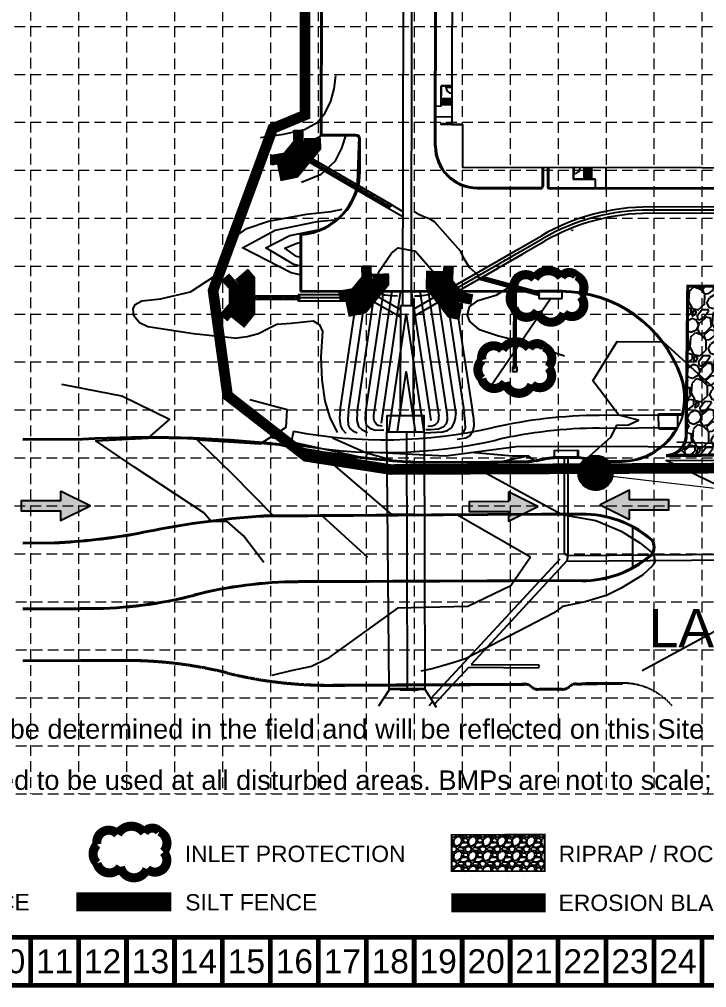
# Model space of a CAD drawing. Header units: inches. Extents: x 6134 to 7576, y 4806 to 5708.
# Drawn here: x 6377.2 to 6699.7, y 4806.2 to 5260.7 of the extents above; entities that cross this region are included whole.
import ezdxf
from ezdxf.enums import TextEntityAlignment as Align

# ---------------------------------------------------------------- set-up
doc = ezdxf.new("R2010")
doc.units = ezdxf.units.IN
doc.header["$MEASUREMENT"] = 0
for name, pattern in [('ACAD_ISO02W100', [15, 12, -3]), ('BASE$0$L2', [0.24, 0.16, -0.08]), ('CENTER2', [1.125, 0.75, -0.125, 0.125, -0.125]), ('HIDDEN', [0.375, 0.25, -0.125])]:
    doc.linetypes.add(name, pattern=pattern)
doc.layers.get('Defpoints').update_dxf_attribs({"color": 200})
for name, color, linetype in [('2283-07-185-STORM$0$PK-STORM-PLAN-PIPE', 3, 'Continuous'), ('ARROWS', 252, 'Continuous'), ('BASE', 7, 'Continuous'), ('BASE$0$E-PVMT', 2, 'Continuous'), ('BASE$0$E-ROW', 4, 'Continuous'), ('BASE$0$E-STORM', 2, 'Continuous'), ('BASE$0$P-BLDG', 7, 'Continuous'), ('BASE$0$P-CNTR-1-MASS', 5, 'Continuous'), ('BASE$0$P-CNTR-5-MASS', 7, 'Continuous'), ('BASE$0$P-CNTR-5-TEMP', 7, 'Continuous'), ('BASE$0$P-PVMT', 3, 'Continuous'), ('BASE$0$P-SITE-T', 3, 'Continuous'), ('E-BREAKLINE', 5, 'Continuous'), ('GRID', 254, 'HIDDEN'), ('LEGEND', 7, 'Continuous'), ('LIMITS OF DISTURBANCE', 1, 'HIDDEN'), ('PK-STORM-PLAN-ALIGN', 1, 'CENTER2'), ('PK-STORM-PLAN-PIPE', 3, 'Continuous'), ('PK-STORM-PLAN-STRUCTURE', 4, 'Continuous'), ('SILT FENCE', 200, 'Continuous'), ('STORM', 5, 'Continuous')]:
    doc.layers.add(name, color=color, linetype=linetype)
doc.styles.add("L200'", font='ARIAL.TTF', dxfattribs={"height": 0.001969})
doc.styles.get("Standard").update_dxf_attribs({"font": 'ARIAL.TTF'})

# ---------------------------------------------------------------- blocks, each defined once
blk = doc.blocks.new('*U5')
blk.add_line((2.67, -2.04), (2.67, 2.04))
blk.add_lwpolyline([(0, -1.46), (0, 1.46), (0.67, 1.46), (0.67, -1.46)], close=True)
for points in [[(0.67, 0.88), (2.67, 2.04), (2.42, 2.47), (0.67, 1.46)], [(0.67, -0.88), (2.67, -2.04), (2.42, -2.47), (0.67, -1.46)]]:
    blk.add_lwpolyline(points)
blk = doc.blocks.new('arrow')
blk.add_lwpolyline([(-67.01, -25.36), (-59.33, -25.42), (-59.57, -56.14), (-51.89, -56.2), (-51.65, -25.48), (-43.97, -25.54), (-55.3, -2.41), (-67.01, -25.36)], close=True)
at = {"color": 254}
for points in [[(-43.97, -25.54), (-67.01, -25.36), (-55.3, -2.41), (-67.01, -25.36)], [(-59.57, -56.14), (-51.89, -56.2), (-59.33, -25.42), (-51.65, -25.48)]]:
    blk.add_solid(points, dxfattribs=at)
blk = doc.blocks.new('A$C11973AEE')
at = {"layer": 'BASE$0$P-SITE-T'}
h = blk.add_hatch(dxfattribs=at)
h.set_pattern_fill('ANSI31', color=256, style=0)
h.set_pattern_definition([(45, (-6830.91117, -4837.33985), (-0.0883883476, 0.0883883476), [])])
edge = h.paths.add_edge_path()
edge.add_arc((8.15, 8.15), 8.15, 0, 360)
blk.add_circle((8.15, 8.15), 8.15, dxfattribs=at)
blk = doc.blocks.new('A$C77DC5E3B')
at = {"layer": 'SILT FENCE', "color": 84, "const_width": 8}
blk.add_lwpolyline([(8.57, 2.51), (12.95, 7.94), (12.95, 22.26), (10.36, 25.24)], dxfattribs=at)
at = {"layer": 'SILT FENCE', "const_width": 5}
blk.add_lwpolyline([(1.9, 4.67), (6.78, 10.37), (6.78, 19.32), (2.71, 23.94)], dxfattribs=at)

msp = doc.modelspace()

# ---------------------------------------------------------------- hatches: boundary and pattern name
at = {"layer": 'LEGEND'}
h = msp.add_hatch(dxfattribs=at)
h.set_pattern_fill('GRAVEL', color=4, scale=15.248866, angle=-133.318, style=0)
h.set_pattern_definition([(94.6948245, (-2763.0606, 26362.5799), (-16.158416296, 182.908319355), [2.051521, -203.100991]), (51.6517245, (-2763.2285, 26364.6246), (-114.442881836, -143.594489068), [3.520475, -348.526943]), (359.1924245, (-2761.04425, 26367.3855), (-226.653041294, 4.13168347), [2.482332, -245.751216]), (133.9557245, (-2759.7379, 26374.3277), (211.42716944, -220.323057296), [3.205891, -317.383162]), (159.5157245, (-2761.9631, 26376.63555), (185.440366257, -70.064915353), [3.14363, -311.219799]), (223.9557245, (-2764.908, 26377.7357), (220.323057296, 211.42716944), [3.205891, -317.383162]), (264.3762245, (-2767.2158, 26375.51045), (25.054540098, 248.841879084), [4.239627, -419.722741]), (298.9373245, (-2767.6313, 26371.29124), (170.847224757, -307.812612829), [4.002644, -396.261933]), (348.1116245, (-2765.6946, 26367.7883), (227.91906199, -47.243069327), [3.216748, -318.458436]), (41.9184245, (-2762.5468, 26367.1257), (-126.17011263, -111.57737247), [3.672415, -179.948257]), (89.0794245, (-2759.8142, 26369.5791), (3.498660125, 248.20890231), [4.749229, -470.174011]), (5.4961245, (-2770.2057, 26363.4488), (139.7966031, 14.89245496), [1.62097, -160.47669]), (38.1512245, (-2768.5921, 26363.6041), (-158.187561435, -123.304593892), [3.083885, -305.305343]), (91.682024, (-2766.167, 26365.509), (-11.0944313, 10.461437), [2.15651, -19.408635]), (69.880624, (-2764.1034, 26365.0304), (-30.1182943, -76.39501743), [1.161323, -114.970581]), (158.483424, (-2763.704, 26366.1208), (43.74471932, -20.28987652), [1.642349, -80.475312]), (257.645824, (-2765.2318, 26366.7232), (-9.19539653, -54.2061548), [2.667469, -86.247938]), (28.247124, (-2765.8025, 26364.1175), (-32.0172818, -11.7274438), [1.928844, -46.29231]), (243.0715245, (-2757.6363, 26372.5556), (-71.33115542, -142.328527713), [2.702099, -267.508497]), (297.0282245, (-2758.86, 26370.1465), (-80.19304623, 159.45344999), [2.266912, -224.423786]), (159.880624, (-2763.5836, 26362.0252), (76.39501743, -30.1182943), [2.322631, -113.809273]), (210.2925245, (-2765.76455, 26362.82415), (137.897561068, 79.560079098), [2.702099, -267.508497]), (206.1260245, (-2764.5148, 26379.0417), (74.4959983, 34.5493348), [2.605726, -127.680648]), (161.4571245, (-2766.8543, 26377.8943), (174.34583079, -59.603751715), [2.183302, -216.147235]), (293.483424, (-2774.7827, 26372.3757), (34.5492556, -74.49603531), [2.322631, -113.809273]), (244.0360245, (-2773.8572, 26370.2454), (91.62100633, 186.073261704), [2.556183, -253.061401]), (296.1260245, (-2769.6566, 26377.812), (-34.5493348, 74.4959983), [1.302863, -128.983511]), (327.991924, (-2774.155, 26373.0414), (54.8391287, -30.75134034), [0.77754, -76.976719]), (32.645824, (-2773.4957, 26372.6292), (-42.47871263, -22.82187656), [3.14363, -59.729047]), (52.6910245, (-2770.84866, 26374.32505), (-93.51991231, -121.405702636), [2.913296, -288.415882]), (170.372124, (-2766.2303, 26367.6647), (32.6502984, -9.8284197), [2.199222, -52.781343]), (219.8392245, (-2768.39856, 26368.03254), (-200.033307814, -167.682316568), [3.839573, -380.117074]), (287.6274245, (-2771.3468, 26365.5728), (-35.815265195, 117.6077506), [1.569962, -155.426723]), (316.682024, (-2770.871, 26364.077), (21.555861, 0.632994), [0.914932, -14.333934]), (346.9384245, (-2770.3066, 26374.2331), (-119.506703164, 28.852405485), [2.1184335, -209.725587]), (274.6948245, (-2768.243, 26373.7543), (16.158416296, -182.908319355), [4.103043, -201.04947]), (226.682024, (-2767.907, 26369.665), (0.632994, -21.555861), [3.964705, -11.284161]), (191.9868245, (-2770.6271, 26366.7805), (182.275366015, 37.71409058), [2.411059, -238.694682]), (120.736624, (-2772.9856, 26366.2798), (-33.91628064, 52.9401621), [2.220265, -108.793158]), (74.3280245, (-2774.12036, 26368.1881), (87.822828514, 315.408499548), [3.614972, -357.88287]), (42.1081245, (-2773.14385, 26371.6687), (147.093011882, 133.766189777), [3.8244, -378.615228])])
edge = h.paths.add_edge_path()
edge.add_line((6680.69, 5055.94), (6737.87, 5056.56))
edge.add_arc((6737.77, 5066.09), 9.53, 180.6553, 270.6163, ccw=False)
edge.add_line((6728.24, 5065.98), (6727.79, 5135.44))
edge.add_line((6727.79, 5135.44), (6690.89, 5135.44))
edge.add_line((6690.89, 5135.44), (6690.12, 5065.58))
edge.add_arc((6680.59, 5065.47), 9.53, -89.3837, 0.6553, ccw=False)
at = {"layer": 'LEGEND', "linetype": 'ACAD_ISO02W100'}
h = msp.add_hatch(dxfattribs=at)
h.set_pattern_fill('GRAVEL', color=240, scale=6.856245, style=0)
h.set_pattern_definition([(228.0128, (6092.2244, 4514.7083), (-54.84994788, -61.7062142), [0.92241, -91.31893]), (184.9697, (6091.60734, 4514.02268), (82.27494721, 6.8561854), [1.58289, -156.70582]), (132.5104, (6090.0304, 4513.88556), (68.56238636, -75.41875447), [1.116114, -110.495464]), (267.2737, (6087.35646, 4512.1715), (6.8562177, 137.12490202), [1.441443, -142.702853]), (292.8337, (6087.2879, 4510.73168), (-34.28129291, 82.2749154), [1.41345, -139.93166]), (357.2737, (6087.8364, 4509.429), (-137.12490202, 6.8562177), [1.441443, -142.702853]), (37.6942, (6089.27621, 4509.36043), (-89.13123536, -68.56238422), [1.906235, -188.71711]), (72.2553, (6090.78459, 4510.526), (47.99378879, 150.83736416), [1.79968, -178.168583]), (121.4296, (6091.3331, 4512.24006), (-54.85001646, 89.13115097), [1.446325, -143.18632]), (175.2364, (6090.5789, 4513.4742), (75.4187015, -6.85618695), [1.6512, -80.90892]), (222.3974, (6088.9334, 4513.6113), (-82.2749904, -75.41864071), [2.135364, -211.401173]), (138.8141, (6094.14415, 4512.1029), (-47.9937352, 41.1374516), [0.728826, -72.15405]), (171.4692, (6093.59565, 4512.58287), (89.13117324, -13.71254423), [1.386586, -137.272385]), (225, (6092.2244, 4512.7886), (-8e-16, -6.856247), [0.96962, -8.726574]), (203.1986, (6091.7445, 4513.6113), (34.2812232, 13.7124991), [0.52216, -51.69345]), (291.8014, (6091.2645, 4513.4056), (-6.8562444, 20.5687369), [0.73844, -36.18357]), (30.9638, (6091.5388, 4512.72), (20.5687214, 13.712507), [1.199356, -38.77908]), (161.5651, (6092.5672, 4513.337), (13.712493, -6.856234), [0.86725, -20.8141]), (16.3895, (6087.2879, 4513.4056), (68.56246507, 20.56868502), [1.214927, -120.278043]), (70.3462, (6088.45346, 4513.74843), (-27.4249474, -75.41870964), [1.019256, -100.906155]), (293.1986, (6092.5672, 4514.7083), (-13.7124991, 34.2812232), [1.04431, -51.171297]), (343.6105, (6092.9786, 4513.74843), (-68.56246507, 20.56868502), [1.214927, -120.278043]), (339.444, (6087.2879, 4509.15475), (-34.2812376, 13.71246255), [1.171595, -57.40819]), (294.7751, (6088.3849, 4508.74337), (-34.28117145, 75.41871846), [0.981663, -97.184825]), (66.8014, (6092.6358, 4507.8521), (13.7124991, 34.2812232), [1.04431, -51.171297]), (17.354, (6093.04715, 4508.81193), (-89.13119884, -27.4249423), [1.14932, -113.78229]), (69.444, (6089.2762, 4507.85206), (-13.7124626, -34.2812376), [0.5858, -57.99399]), (101.3099, (6092.2244, 4507.852), (-6.8562288, 27.4249852), [0.3496, -34.610524]), (165.9638, (6092.1558, 4508.1949), (20.5687387, -6.8562317), [1.41345, -26.85557]), (186.009, (6090.7846, 4508.5377), (68.5624483, 6.85624032), [1.309886, -129.67849]), (303.6901, (6091.5388, 4512.103), (-6.856254, 13.712487), [0.98882, -23.73172]), (353.1572, (6092.08727, 4511.28018), (116.55616065, -13.71254484), [1.72636, -170.90948]), (60.9454, (6093.80133, 4511.0745), (-27.4249802, -47.99371764), [0.70589, -69.88347]), (90, (6094.144, 4511.6916), (-6.856245, 6.856245), [0.411375, -6.44487]), (120.2564, (6090.64746, 4508.74337), (27.42494494, -47.99373184), [0.9525, -94.2975]), (48.0128, (6090.1675, 4509.5661), (54.84994788, 61.7062142), [1.844824, -90.39652]), (0, (6091.4016, 4510.9374), (6.856245, 6.856245), [1.782624, -5.07362]), (325.3048, (6093.18427, 4510.93737), (-68.56241064, 47.99377403), [1.08407, -107.32268]), (254.0546, (6094.0756, 4510.3203), (-6.8562442, -27.4249809), [0.99828, -48.915935]), (207.646, (6093.80133, 4509.36043), (-130.26862625, -68.56250288), [1.625376, -160.912464]), (175.4261, (6092.36152, 4508.60625), (-89.13118883, 6.85620936), [1.71954, -170.234214])])
h.paths.add_polyline_path([(6580.07, 4860.97), (6623.7, 4860.89), (6623.7, 4878.03), (6580.07, 4877.96)])

# ---------------------------------------------------------------- linework, layer by layer
at = {"color": 5}
msp.add_line((6480.38, 5132.02), (6480.38, 5127.95), dxfattribs=at)
for points in [[(6482.38, 5130.87), (6480.38, 5132.02), (6480.63, 5132.46), (6482.38, 5131.45)], [(6482.38, 5129.11), (6480.38, 5127.95), (6480.63, 5127.52), (6482.38, 5128.53)]]:
    msp.add_lwpolyline(points, dxfattribs=at)
msp.add_lwpolyline([(6483.05, 5131.45), (6483.05, 5128.53), (6482.38, 5128.53), (6482.38, 5131.45)], close=True, dxfattribs=at)
at = {"layer": '2283-07-185-STORM$0$PK-STORM-PLAN-PIPE', "color": 5}
for p, q in [((6507.66, 5196.88), (6508.67, 5198.61)), ((6551.62, 5173.71), (6508.67, 5198.61)), ((6550.62, 5171.98), (6507.66, 5196.88)), ((6550.62, 5171.98), (6551.62, 5173.71)), ((6508.57, 5130.7), (6483.05, 5130.74)), ((6508.57, 5131.45), (6508.56, 5128.45)), ((6543.97, 5131.39), (6508.57, 5131.45)), ((6543.17, 5128.39), (6544.31, 5131.19)), ((6543.97, 5131.39), (6544.31, 5131.19)), ((6508.57, 5129.2), (6483.05, 5129.24)), ((6543.17, 5128.39), (6508.56, 5128.45))]:
    msp.add_line(p, q, dxfattribs=at)
at = {"layer": 'BASE', "const_width": 2.25}
for points in [[(6135, 4807.37), (7575, 4807.37), (7575, 5707.37), (6135, 5707.37)], [(6157.45, 4829.87), (7552.56, 4829.83), (7552.53, 5684.88), (6157.73, 5684.91)]]:
    msp.add_lwpolyline(points, close=True, dxfattribs=at)
for points in [[(6382.5, 4807.37), (6382.5, 4829.87)], [(6405, 4807.37), (6405, 4829.87)], [(6427.5, 4807.37), (6427.5, 4829.87)], [(6450, 4807.37), (6450, 4829.87)], [(6472.5, 4807.37), (6472.5, 4829.87)], [(6495, 4807.37), (6495, 4829.87)], [(6517.5, 4807.37), (6517.5, 4829.87)], [(6540, 4807.37), (6540, 4829.87)], [(6562.5, 4807.37), (6562.5, 4829.87)], [(6585, 4807.37), (6585, 4829.87)], [(6607.5, 4807.37), (6607.5, 4829.87)], [(6630, 4807.37), (6630, 4829.87)], [(6652.5, 4807.37), (6652.5, 4829.87)], [(6675, 4807.37), (6675, 4829.87)], [(6697.5, 4807.37), (6697.5, 4829.87)]]:
    msp.add_lwpolyline(points, dxfattribs=at)
at = {"layer": 'BASE$0$E-PVMT', "color": 170}
for p, q in [((6639.41, 5058.29), (6628.1, 5058.24)), ((6628.1, 5058.24), (6628.13, 5055.15)), ((6639.41, 5058.29), (6639.44, 5055.2))]:
    msp.add_line(p, q, dxfattribs=at)
at = {"layer": 'BASE$0$E-PVMT', "color": 7}
for p, q in [((6628.13, 5055.15), (6623.14, 5054.63)), ((6628.18, 5054.65), (6623.24, 5054.14)), ((6406.06, 4959.91), (6378.76, 4959.78)), ((6406.07, 4959.41), (6378.76, 4959.28)), ((6427.27, 4959.99), (6406.06, 4959.91)), ((6427.28, 4959.49), (6406.07, 4959.41)), ((6545.92, 4938.54), (6550.63, 4945.76)), ((6550.63, 4945.76), (6550.73, 4946.37)), ((6550.73, 4946.37), (6567.55, 4946.37)), ((6564.32, 4945.77, 529.68), (6555.9, 4945.8, 529.79)), ((6567.55, 4946.37), (6572.84, 4937.87))]:
    msp.add_line(p, q, dxfattribs=at)
for points in [[(6623.14, 5054.63, -0.043488), (6616.27, 5053.25), (6598.1, 5053.01), (6564.94, 5052.84, -0.035753), (6499.27, 5061.26, 0.040626), (6406.85, 5063.81), (6378.76, 5063.65)], [(6623.24, 5054.14, -0.04336), (6616.3, 5052.75), (6598.11, 5052.51), (6564.92, 5052.34, -0.035749), (6499.2, 5060.76, 0.040621), (6406.87, 5063.31), (6378.76, 5063.15)], [(6642.86, 5054.31, 0.108121), (6649.52, 5053.02, 0.108121)], [(6643.06, 5054.77, 0.108121), (6649.51, 5053.52)], [(6622.32, 5028.6), (6596.95, 5028.49), (6491.92, 5027.75, 0.037714), (6432.51, 5019.5, -0.031525), (6393.65, 5015.11), (6378.76, 5015.06)], [(6622.26, 5028.1), (6596.97, 5027.99), (6491.94, 5027.25, 0.037711), (6432.61, 5019.01, -0.031542), (6393.66, 5014.61), (6378.76, 5014.56)]]:
    msp.add_lwpolyline(points, format="xyb", dxfattribs=at)
at = {"layer": 'BASE$0$E-PVMT', "color": 5}
msp.add_lwpolyline([(6643.06, 5054.77), (6639.44, 5055.2), (6628.13, 5055.15)], dxfattribs=at)
at = {"layer": 'BASE$0$E-PVMT', "color": 7}
for points in [[(6643, 5054.27), (6639.41, 5054.7), (6628.13, 5054.65)], [(6649.51, 5053.52), (6659.9, 5053.56)], [(6649.51, 5053.02), (6659.9, 5053.06)], [(6378.76, 4984.34), (6405.75, 4984.43), (6410.58, 4984.45)], [(6378.76, 4983.84), (6405.75, 4983.93), (6410.58, 4983.95)], [(6568, 4946.66), (6550.69, 4946.41), (6550.38, 4945.25), (6545.93, 4938.54)]]:
    msp.add_lwpolyline(points, dxfattribs=at)
at = {"layer": 'BASE$0$E-STORM', "color": 5}
for p, q in [((6557.69, 5508.22), (6557.04, 5126.31)), ((6561.69, 5508.22), (6561.04, 5126.31)), ((6550.62, 5171.98), (6551.62, 5173.71)), ((6550.62, 5171.98), (6557.12, 5168.22)), ((6551.62, 5173.71), (6557.12, 5170.53)), ((6544.31, 5131.19), (6556.04, 5124.46)), ((6573.18, 5130.97), (6562.03, 5124.49)), ((6542.82, 5128.58), (6556.04, 5121.01)), ((6556.04, 5126.32), (6555.96, 5074.37)), ((6556.04, 5126.32), (6562.04, 5126.31)), ((6562.04, 5126.31), (6561.96, 5074.36)), ((6574.68, 5128.37), (6562.04, 5121.02)), ((6570.35, 4941.87), (6630.94, 5007.54)), ((6634.08, 5006.52), (6589.28, 4957.97)), ((6589.28, 4957.97), (6620.93, 4957.68)), ((6587.91, 4956.48), (6572, 4939.23)), ((6620.88, 4956.18), (6587.91, 4956.48)), ((6620.93, 4957.68), (6620.88, 4956.18)), ((6570.89, 4940.25), (6569.31, 4938.54)), ((6572, 4939.23), (6570.35, 4941.87))]:
    msp.add_line(p, q, dxfattribs=at)
at = {"layer": 'BASE$0$E-STORM', "color": 5, "linetype": 'Continuous'}
for p, q in [((6550.73, 4946.37), (6549.58, 5067.15)), ((6558.81, 5067.12), (6559.15, 4946.35)), ((6567.21, 5067.14), (6567.55, 4946.37))]:
    msp.add_line(p, q, dxfattribs=at)
at = {"layer": 'BASE$0$E-STORM', "color": 5}
for points in [[(6634.53, 5055.17), (6634.53, 5008.97), (6633.03, 5009.82), (6633.03, 5055.17)], [(6634.01, 5006.46), (6809.76, 5007.75), (6809.74, 5010.25), (6634.53, 5008.97), (6634.08, 5006.52)]]:
    msp.add_lwpolyline(points, dxfattribs=at)
at = {"layer": 'BASE$0$P-BLDG'}
for points in [[(7085.57, 5440.45), (7085.65, 5485.45), (7010.63, 5485.62), (7010.64, 5490.62), (6580.65, 5491.31), (6580.18, 5211.31), (6585.18, 5211.3), (6585.15, 5191.3), (6810.06, 5190.92), (6810.06, 5185.92), (6860.06, 5185.83), (6860.06, 5190.83), (7085.15, 5190.45), (7085.18, 5210.45), (7090.18, 5210.44), (7090.57, 5440.44)], [(6580.28, 5228.86), (6580.28, 5229.01), (6577.28, 5229.01), (6577.28, 5228.86)], [(6637.57, 5191.21), (6637.42, 5191.21), (6637.42, 5188.21), (6637.57, 5188.21)]]:
    msp.add_lwpolyline(points, close=True, dxfattribs=at)
msp.add_lwpolyline([(6585.18, 5211.25), (6575.15, 5211.26), (6575.15, 5211.87), (6580.18, 5211.86)], dxfattribs=at)
for centre, start, end in [((6580.28, 5229.01), 180, 270), ((6637.42, 5191.21), 270, 0)]:
    msp.add_arc(centre, 3, start, end, dxfattribs=at)
at = {"layer": 'BASE$0$P-CNTR-1-MASS', "color": 35}
for points, elevation in [([(6490.29, 5205.17), (6501.2, 5206.81), (6511.07, 5208.99), (6516.88, 5212.31), (6520.73, 5216.88), (6523.43, 5222.28), (6524.88, 5227.99), (6525.71, 5234.17)], 543), ([(6505.83, 5201.79), (6513.1, 5203.11), (6518.92, 5206.22), (6519.28, 5206.55)], 542), ([(6509.57, 5184.29), (6518.85, 5187.97), (6525.5, 5194.26), (6528.47, 5200.21), (6530.63, 5206.53)], 541), ([(6509.57, 5140.61), (6504.8, 5141.77), (6481.87, 5153.52), (6497.17, 5161.77), (6516.98, 5165.87), (6526.71, 5166.67)], 539), ([(6509.58, 5144.73), (6506.03, 5145.59), (6492.91, 5153.52), (6504.12, 5159.16), (6517.45, 5161.89), (6519.44, 5162.05)], 538), ([(6509.58, 5148.84), (6507.26, 5149.4), (6501.86, 5153.34), (6507.34, 5155.69), (6509.6, 5156.16)], 537), ([(6535.52, 5129.94), (6535.46, 5132.52), (6535.33, 5132.77), (6534.55, 5133.38)], 539), ([(6539.52, 5129.69), (6539.45, 5133.38)], 538), ([(6543.58, 5129.83), (6543.45, 5133.37)], 537), ([(6547.09, 5071.11), (6556.23, 5133.35)], 534), ([(6547.7, 5130.33), (6547.7, 5133.36)], 536), ([(6561.02, 5133.34), (6570.32, 5072.39)], 534), ([(6569.11, 5133.33), (6578.02, 5074.99)], 536), ([(6573.16, 5133.32), (6581.97, 5075.6)], 537), ([(6578.36, 5125.72), (6578.03, 5131.71), (6578.18, 5133.31)], 538), ([(6582.57, 5124.67), (6582.52, 5129.52), (6583.7, 5133.3)], 539), ([(6527.77, 5077.24), (6535.52, 5129.94)], 539), ([(6531.73, 5076.66), (6539.52, 5129.69)], 538), ([(6535.69, 5076.08), (6543.58, 5129.83)], 537), ([(6539.65, 5075.5), (6547.7, 5130.33)], 536), ([(6550.55, 5067.15), (6558.65, 5122.31), (6567.08, 5067.14)], 533), ([(6578.36, 5125.72), (6585.93, 5076.2)], 538), ([(6582.57, 5124.67), (6589.88, 5076.8)], 539), ([(6554.6, 5067.2), (6558.73, 5095.32), (6563.01, 5067.26)], 532), ([(6527.77, 5077.24), (6527.47, 5073.46), (6527.9, 5069.92), (6528.62, 5068.37), (6530.45, 5066.51)], 539), ([(6531.73, 5076.66), (6531.38, 5073.17), (6531.45, 5070.15), (6532.27, 5068.7), (6533.62, 5067.55), (6535.67, 5066.57)], 538), ([(6535.69, 5076.08), (6535.56, 5072.36), (6536.35, 5069.66), (6537.94, 5068.12), (6540.65, 5066.71)], 537), ([(6582.64, 5063.69), (6586.78, 5064.24), (6588.88, 5065.45), (6590.22, 5067.64), (6590.66, 5070.04), (6590.48, 5073.35), (6589.88, 5076.8)], 539), ([(6584.64, 5066.13), (6585.81, 5067.04), (6586.52, 5068.81), (6586.44, 5072.01), (6585.93, 5076.2)], 538), ([(6539.65, 5075.5), (6539.44, 5073.16), (6540.02, 5070.27), (6541.68, 5068.74), (6544.23, 5067.93), (6548.26, 5068.03)], 536), ([(6567.41, 5066.62), (6575.78, 5067.06), (6578.13, 5067.71), (6580.2, 5069.07), (6581.31, 5071.24), (6581.87, 5073.34), (6581.97, 5075.6)], 537), ([(6567.88, 5068.23), (6570.3, 5068.25), (6573.94, 5068.55), (6576.43, 5069.59), (6577.61, 5071), (6578.04, 5072.59), (6578.1, 5073.95), (6578.02, 5074.99)], 536)]:
    msp.add_lwpolyline(points, dxfattribs=dict(at, elevation=elevation))
at = {"layer": 'BASE$0$P-CNTR-5-MASS', "color": 35}
for points, elevation in [([(6535.74, 5179.62), (6536.71, 5205.8)], 540), ([(6478.04, 5111.03), (6458.86, 5113.16), (6437.42, 5116.41), (6433.62, 5118.29), (6430.86, 5121.52), (6430.55, 5124.83), (6431.57, 5126.87), (6434.64, 5128.53), (6443.46, 5129.47), (6457.54, 5132.77), (6468.78, 5140.16), (6472.47, 5146.93), (6476.86, 5157.52), (6483.98, 5162.55), (6494.15, 5165.94), (6511.88, 5169.22), (6523.59, 5170.43), (6528.63, 5171.63)], 540), ([(6608.96, 5136.12), (6600.78, 5131.12), (6591.87, 5128.45), (6588.33, 5125.68), (6587.34, 5121.86), (6588.46, 5118.95), (6592.66, 5115.3), (6602.11, 5112.1)], 540), ([(6543.6, 5074.92), (6552.02, 5132.2)], 535), ([(6552.02, 5132.2), (6552.03, 5133.36)], 535), ([(6565.06, 5133.33), (6574.06, 5074.39)], 535), ([(6478.04, 5111.03), (6484.17, 5111.8), (6489.48, 5113.17), (6494.32, 5115.7), (6498.06, 5117.57), (6504.76, 5118.12), (6515.1, 5119.21), (6518.06, 5117.35), (6519.51, 5114.22), (6518.74, 5102.31), (6519.07, 5091.52), (6520.52, 5081.51), (6522.85, 5073.79), (6526.35, 5066.78)], 540), ([(6602.11, 5112.1), (6616.3, 5108.49), (6624.97, 5105.44), (6632.94, 5102.72)], 540), ([(6547.38, 5069.77), (6545.62, 5070.12), (6544.6, 5070.8), (6543.88, 5071.88), (6543.6, 5073.21), (6543.6, 5074.92)], 535), ([(6568.86, 5069.74), (6570.88, 5069.91), (6572.53, 5070.52), (6573.7, 5071.76), (6574.09, 5073.06), (6574.06, 5074.39)], 535)]:
    msp.add_lwpolyline(points, dxfattribs=dict(at, elevation=elevation))
at = {"layer": 'BASE$0$P-CNTR-5-TEMP', "color": 35}
for points, elevation in [([(6592.73, 5140.4), (6588.46, 5144.14), (6585.98, 5148.29), (6584.3, 5151.77), (6572.09, 5165.66), (6569.69, 5167.13), (6567.32, 5167.89), (6564.7, 5169.13), (6562.6, 5170.44)], 540), ([(6545.66, 5142.1), (6551.88, 5150.87), (6554.92, 5153.49), (6563.07, 5151.94)], 535), ([(6563.07, 5151.94), (6571.99, 5141.57)], 535), ([(6545.66, 5142.1), (6545.62, 5141.68), (6544.93, 5136.01)], 535), ([(6572.59, 5135.75), (6571.99, 5141.57)], 535), ([(6554.62, 5130.77), (6551.82, 5130.84), (6548.61, 5131.16), (6546.02, 5132.34), (6544.96, 5134.24), (6544.93, 5136.01)], 535), ([(6572.59, 5135.75), (6572.02, 5133.31), (6569.3, 5131.4), (6565.36, 5130.79), (6562.62, 5130.75)], 535)]:
    msp.add_lwpolyline(points, dxfattribs=dict(at, elevation=elevation))
at = {"layer": 'BASE$0$P-PVMT', "color": 7}
for p, q in [((6572.16, 5201.32), (6572.71, 5524.89)), ((6572.66, 5201.32), (6573.21, 5524.72)), ((6518.67, 5206.05), (6518.82, 5297.05)), ((6519.17, 5206.55), (6519.32, 5296.55)), ((6575.1, 5220), (6575.13, 5229.47)), ((6580.21, 5229.46), (6575.13, 5229.47)), ((6575.2, 5220), (6575.25, 5229.35)), ((6580.21, 5229.33), (6575.25, 5229.35)), ((6580.21, 5229.46), (6575.51, 5229.47)), ((6575.22, 5222.58), (6580.07, 5222.56)), ((6575.22, 5221.66), (6580.07, 5221.64)), ((6575.23, 5223.49), (6580.08, 5223.48)), ((6580.07, 5220.07), (6580.08, 5223.49)), ((6572.67, 5220.01), (6575.2, 5220)), ((6575.22, 5220.74), (6580.07, 5220.73)), ((6575.22, 5220.74), (6580.07, 5220.73)), ((6580.07, 5220.07), (6580.19, 5220.07)), ((6572.64, 5215.01), (6580.14, 5214.97)), ((6535.17, 5206.02), (6518.67, 5206.05)), ((6534.17, 5206.53), (6519.17, 5206.55)), ((6535.17, 5206.52), (6519.17, 5206.55)), ((6536.67, 5189.43), (6536.67, 5204.52)), ((6537.17, 5189.43), (6537.17, 5204.52)), ((6622.52, 5191.19), (6622.5, 5182.24)), ((6623.02, 5191.19), (6623, 5182.19)), ((6625.02, 5191.19), (6625, 5182.19)), ((6625.52, 5191.19), (6625.5, 5182.23)), ((6637.04, 5191.21), (6637.04, 5185.52)), ((6637.04, 5190.6), (6637.04, 5185.89)), ((6637.17, 5191.21), (6637.17, 5185.64)), ((6642.25, 5185.63), (6642.25, 5191.2)), ((6643.17, 5185.63), (6643.17, 5191.2)), ((6644.09, 5185.63), (6644.09, 5191.2)), ((6645, 5185.63), (6645, 5191.2)), ((6645.92, 5185.63), (6645.92, 5191.2)), ((6652.48, 5191.15), (6652.46, 5181.66)), ((6647.4, 5185.52), (6637.04, 5185.52)), ((6647.35, 5185.62), (6637.17, 5185.64)), ((6647.42, 5185.58), (6647.42, 5181.67)), ((6592.13, 5181.79), (6622, 5181.74)), ((6592.13, 5181.29), (6622, 5181.24)), ((6626, 5181.73), (6736.5, 5181.55)), ((6626, 5181.23), (6736.49, 5181.05)), ((6509.07, 5132.93), (6509.1, 5159.99)), ((6509.56, 5133.43), (6509.6, 5159.53)), ((6509.07, 5132.93), (6631.43, 5132.72)), ((6509.56, 5133.43), (6631.43, 5133.22)), ((6649.26, 5074.84), (6688.6, 5075.1)), ((6677.17, 5075.52), (6688.21, 5075.59)), ((6677.22, 5068.52), (6677.17, 5075.52)), ((6686.22, 5069.08), (6686.18, 5075.08)), ((6505.78, 5067.35), (6504.67, 5061.46)), ((6649.3, 5068.84), (6686.22, 5069.08)), ((6677.22, 5068.52), (6685.37, 5068.57))]:
    msp.add_line(p, q, dxfattribs=at)
at = {"layer": 'BASE$0$P-PVMT', "color": 7, "lineweight": -2}
for p, q in [((6641.15, 5028.69), (6622.26, 5028.6)), ((6641.15, 5028.19), (6622.26, 5028.1)), ((6664.9, 5022.31), (6664.98, 5003.56)), ((6641.14, 4997.47), (6508.02, 4996.93)), ((6641.14, 4996.97), (6508.02, 4996.43))]:
    msp.add_line(p, q, dxfattribs=at)
at = {"layer": 'BASE$0$P-PVMT', "color": 7, "linetype": 'BASE$0$L2', "lineweight": -2}
for p, q in [((6427.28, 4959.49), (6427.27, 4959.99)), ((6523.47, 4948.43), (6614.13, 4948.91)), ((6638.71, 4949.04), (6640.92, 4949.05)), ((6660.2, 4949.15), (6640.92, 4949.05)), ((6660.21, 4948.65), (6640.92, 4948.55)), ((6523.47, 4947.93), (6614.13, 4948.41)), ((6631.94, 4946.52), (6620.94, 4946.45)), ((6631.95, 4946.02), (6620.95, 4945.95)), ((6638.71, 4948.54), (6640.92, 4948.55))]:
    msp.add_line(p, q, dxfattribs=at)
at = {"layer": 'BASE$0$P-PVMT', "color": 5}
msp.add_lwpolyline([(6549.63, 5067.14), (6567.12, 5067.14), (6567.12, 5074.67), (6549.63, 5074.67)], close=True, dxfattribs=at)
at = {"layer": 'BASE$0$P-PVMT', "color": 7}
for centre, radius, start, end in [((6535.17, 5204.52), 2, 359.9985, 89.9039), ((6535.17, 5204.52), 1.5, 359.9985, 89.9039), ((6592.16, 5201.29), 20, 179.9039, 269.9039), ((6592.16, 5201.29), 19.5, 179.9039, 269.9039), ((6507.17, 5189.43), 29.5, 273.7554, 359.9985), ((6507.17, 5189.43), 30, 274.6532, 359.9985), ((6647.35, 5185.56), 0.0625, 270, 90), ((6622, 5182.24), 1, 269.9014, 359.9014), ((6622, 5182.24), 0.5, 269.9039, 359.9014), ((6622, 5182.24), 1, 269.9039, 359.9014), ((6622, 5182.24), 1, 269.9039, 359.9014), ((6626, 5182.23), 1, 179.9014, 269.9016), ((6626, 5182.23), 0.5, 179.9014, 269.9053), ((6631.33, 5073.22), 60, 19.1469, 89.9039), ((6631.33, 5073.22), 59.5, 19.1469, 89.9039), ((6659.67, 5083.06), 30, 270.2472, 19.1469), ((6659.67, 5083.06), 29.5, 345.3355, 19.1469), ((6650.79, 4843.84), 231, 90.3804, 102.8019), ((6548.5, 5294.02), 230.65, 259.3278, 282.8019), ((6650.79, 4843.84), 225, 90.3804, 102.8019), ((6659.67, 5083.06), 29.5, 270.2472, 330.5876), ((6548.5, 5294.02), 236.65, 259.3278, 282.8019)]:
    msp.add_arc(centre, radius, start, end, dxfattribs=at)
at = {"layer": 'BASE$0$P-PVMT', "color": 7, "lineweight": -2}
for centre, radius, start, end in [((6641.37, 4978.19), 50.5, 50.5933, 90.2552), ((6641.37, 4978.19), 50, 50.5933, 90.2552), ((6669.94, 5012.96), 5, 309.9133, 50.5933), ((6669.94, 5012.96), 5.5, 309.9133, 50.5933), ((6641.07, 5047.47), 50, 270.0907, 309.9133), ((6641.07, 5047.47), 50.5, 270.0915, 309.9133), ((6508.84, 4796.43), 200.5, 90.2358, 104.3516), ((6508.84, 4796.43), 200, 90.2358, 104.3516), ((6409.69, 5183.94), 199.5, 270.2552, 284.3516), ((6409.69, 5183.94), 200, 270.2552, 284.3516)]:
    msp.add_arc(centre, radius, start, end, dxfattribs=at)
at = {"layer": 'BASE$0$P-PVMT', "color": 7, "linetype": 'BASE$0$L2', "lineweight": -2}
for centre, radius, start, end in [((6426.89, 4760), 200, 76.1854, 89.8902), ((6426.89, 4760), 199.5, 76.1854, 89.8893), ((6522.4, 5148.42), 200.5, 256.1854, 270.3048), ((6522.4, 5148.42), 200, 256.1854, 270.3048), ((6614.16, 4943.41), 5.5, 49.9913, 90.3048), ((6638.73, 4943.54), 5.5, 90.3048, 130.5297), ((6660.36, 4918.65), 30.5, 40.6857, 90.2961), ((6614.16, 4943.41), 5, 49.9913, 90.3048), ((6620.91, 4951.45), 5.5, 229.9913, 270.3596), ((6620.91, 4951.45), 5, 229.9913, 270.3596), ((6631.91, 4951.52), 5, 270.3596, 310.5297), ((6631.91, 4951.52), 5.5, 270.3596, 310.5297), ((6638.73, 4943.54), 5, 90.3048, 130.5297)]:
    msp.add_arc(centre, radius, start, end, dxfattribs=at)
at = {"layer": 'Defpoints', "color": 5}
for p, q in [((6609.77, 5096.49, 540), (6609.85, 5141.09, 77.04)), ((6609.77, 5096.49, 540), (6609.85, 5141.09, 77.04)), ((6598.01, 5087.82, 540), (6626.43, 5129.73)), ((6598.01, 5087.82, 540), (6626.43, 5129.73))]:
    msp.add_line(p, q, dxfattribs=at)
at = {"layer": 'E-BREAKLINE', "color": 35, "elevation": 540, "flags": 128}
msp.add_lwpolyline([(6600.46, 5052.6), (6614.95, 5055.64), (6620.1, 5053.3), (6622.7, 5053.96), (6626.18, 5054.84), (6628.2, 5054.97), (6628.24, 5054.98), (6638.02, 5055.03), (6639.28, 5055.03), (6639.33, 5055.01), (6639.65, 5054.94), (6641.84, 5054.77), (6642.46, 5054.61), (6645.29, 5053.88), (6645.18, 5054.22), (6644.67, 5055.63), (6654.94, 5064.82), (6657.58, 5070.15), (6663.05, 5070.37), (6667.68, 5072.6), (6658.46, 5074.91), (6649.37, 5087), (6646.29, 5091), (6657.68, 5109.48), (6679.32, 5109.4), (6702.81, 5087.96)], dxfattribs=at)
at = {"layer": 'E-BREAKLINE', "color": 35}
for points in [[(6491.9, 5005.78), (6482.43, 5018.33), (6474.69, 5024.99), (6467.44, 5024.93), (6463.74, 5029.03), (6431.21, 5050.48), (6413.05, 5062.9), (6437.62, 5064.16), (6447.73, 5072.86), (6425.28, 5083.78), (6397.16, 5089.34)], [(6540.73, 5008.08), (6519.42, 5027.47), (6496.19, 5028.01), (6477.29, 5047.25), (6460.62, 5063.26), (6490.22, 5061.41), (6502.37, 5069.23), (6502.92, 5077.47), (6485.43, 5082.04)], [(6617.05, 5008.33), (6582.8, 5027.92), (6551.77, 5028.41), (6519.03, 5056.61), (6540.49, 5054.55), (6552.95, 5053.54), (6540.14, 5057.13), (6524.11, 5064.16)], [(6752.73, 5009.34), (6740.76, 5019.92), (6719.59, 5034.9), (6680.75, 5053.59), (6756.16, 5053.74), (6749.15, 5058.38), (6733.59, 5060.51), (6685.77, 5062.22)], [(6631.54, 5028.29), (6587.59, 5052.24), (6616.28, 5053.19), (6618.94, 5053.64), (6616.23, 5055.69), (6608.58, 5055.72), (6589.22, 5057.4)], [(6631.54, 5028.29), (6647.7, 5025.43), (6659.59, 5020.4), (6668.29, 5015.05), (6673.9, 5010.61), (6675.07, 5008.69), (6675.33, 5005.76), (6674.32, 5004.17), (6669.55, 4999.9), (6659.67, 4993.71), (6652.98, 4990.36), (6642.68, 4987.26), (6632.05, 4985.17), (6627.92, 4981.96), (6586.54, 4960.52), (6580.55, 4958.62), (6575.31, 4957.08), (6570.88, 4955.82), (6565.6, 4954.73)], [(6617.05, 5008.33), (6607.78, 4994.8), (6587.71, 4985.18), (6554.59, 4984.27), (6521.67, 4960.52), (6514.27, 4957.01), (6504.52, 4954.85), (6495.65, 4952.77)], [(6669.47, 4955.03), (6717.92, 4981.33), (6746.78, 4998.79)]]:
    msp.add_lwpolyline(points, dxfattribs=at)
at = {"layer": 'E-BREAKLINE', "color": 35, "lineweight": -3}
for points in [[(7107.56, 5060.08, 4.48), (7107.56, 5060.08, 4.48), (7024.06, 5060.19, 2.85), (6971.19, 5059.99, 2.16), (6908.67, 5061.18, 1.55), (6854.32, 5060.15, 0.57), (6789.51, 5061.85, 0.2), (6732.77, 5059.92, -0.15), (6611.63, 5060.15, -0.03), (6577.17, 5055.65, 0.21), (6540.08, 5057.62, 0.55), (6539.91, 5054.53, 0.69), (6495.18, 5064.38, 1.1)], [(6639.28, 5055.23, -0.06), (6639.22, 5058.37, -0.02), (6628.1, 5058.24, 0), (6628.14, 5055.12, -0.04)]]:
    msp.add_polyline3d(points, dxfattribs=at)
at = {"layer": 'GRID', "color": 252, "linetype": 'HIDDEN', "lineweight": 0, "ltscale": 20}
for p, q in [((6382.42, 5685.09), (6382.42, 4897.27)), ((6404.92, 5685.09), (6404.92, 4897.27)), ((6427.42, 5685.09), (6427.42, 4897.27)), ((6450, 5684.87), (6450, 4897.27)), ((6472.5, 5684.87), (6472.5, 4897.27)), ((6495, 5684.87), (6495, 4897.27)), ((6517.5, 5684.87), (6517.5, 4897.27)), ((6540, 5684.87), (6540, 4897.27)), ((6562.5, 5684.87), (6562.5, 4897.27)), ((6585, 5684.87), (6585, 4897.27)), ((6607.5, 5684.87), (6607.5, 4897.27)), ((6630, 5684.87), (6630, 4897.27)), ((6652.5, 5684.87), (6652.5, 4897.27)), ((6675, 5684.87), (6675, 4897.27)), ((6697.5, 5684.87), (6697.5, 4897.27)), ((6157.5, 5257.37), (7552.5, 5257.37)), ((6157.5, 5234.87), (7552.5, 5234.87)), ((6157.5, 5212.37), (7552.5, 5212.37)), ((6157.5, 5189.87), (7552.5, 5189.87)), ((6157.5, 5167.37), (7552.5, 5167.37)), ((6157.5, 5144.87), (7552.5, 5144.87)), ((6157.5, 5122.37), (7552.5, 5122.37)), ((6157.5, 5099.87), (7552.5, 5099.87)), ((6157.5, 5077.37), (7552.5, 5077.37)), ((6157.5, 5054.87), (7552.5, 5054.87)), ((6157.5, 5032.37), (7552.5, 5032.37)), ((6157.5, 5009.87), (7552.5, 5009.87)), ((6158, 4987.27), (7553, 4987.27)), ((6158, 4964.77), (7553, 4964.77)), ((6158, 4942.27), (7553, 4942.27)), ((6158, 4919.77), (7553, 4919.77)), ((6158, 4897.27), (7553, 4897.27))]:
    msp.add_line(p, q, dxfattribs=at)
at = {"layer": 'LEGEND', "color": 170, "ltscale": 100, "const_width": 4.27}
for points in [[(6619, 5139.01, 0.520567), (6619, 5139.01, 0.765195), (6609.35, 5134.15, 0.417879), (6609.29, 5125.41, 0.6649), (6620.32, 5123.73, 0.744833), (6632.76, 5122.68, 0.975642), (6640.5, 5130.69, 0.520567), (6638.58, 5140.33, 0.520567), (6631.5, 5139.69, 0.540264), (6619, 5139.01)], [(6603.89, 5105.62, 0.520567), (6603.89, 5105.62, 0.765195), (6594.24, 5100.76, 0.417879), (6594.18, 5092.02, 0.6649), (6605.21, 5090.34, 0.744833), (6617.65, 5089.29, 0.975642), (6625.4, 5097.3, 0.520567), (6623.47, 5106.94, 0.520567), (6616.39, 5106.3, 0.540264), (6603.89, 5105.62)], [(6423.31, 4878.26, 0.520567), (6423.31, 4878.26, 0.765195), (6413.66, 4873.41, 0.417879), (6413.6, 4864.66, 0.6649), (6424.63, 4862.98, 0.744833), (6437.07, 4861.94, 0.975642), (6444.82, 4869.94, 0.520567), (6442.89, 4879.58, 0.520567), (6435.81, 4878.94, 0.540264), (6423.31, 4878.26)]]:
    msp.add_lwpolyline(points, format="xyb", close=True, dxfattribs=at)
at = {"layer": 'LEGEND', "color": 4, "const_width": 1.52}
msp.add_lwpolyline([(6680.69, 5055.94), (6737.87, 5056.56, -0.414014), (6728.24, 5065.98), (6727.79, 5135.44), (6690.89, 5135.44), (6690.12, 5065.58, -0.414413)], format="xyb", close=True, dxfattribs=at)
at = {"layer": 'LEGEND', "ltscale": 100, "const_width": 0.5}
msp.add_lwpolyline([(6846.22, 5023.88), (6654.73, 5046.27)], dxfattribs=at)
at = {"layer": 'LEGEND', "color": 240, "const_width": 0.857}
msp.add_lwpolyline([(6580.07, 4860.97), (6623.7, 4860.89), (6623.7, 4878.03), (6580.07, 4877.96)], close=True, dxfattribs=at)
at = {"layer": 'LEGEND', "color": 200, "const_width": 8.91}
msp.add_lwpolyline([(6403.87, 4846.5), (6448.58, 4846.5)], dxfattribs=at)
at = {"layer": 'LEGEND', "color": 84, "const_width": 8.91}
msp.add_lwpolyline([(6579.84, 4846.09), (6624.14, 4846.09)], dxfattribs=at)
at = {"layer": 'LIMITS OF DISTURBANCE', "ltscale": 100, "const_width": 5}
msp.add_lwpolyline([(6510.74, 5629.75), (6511.29, 5215.78), (6496.12, 5209.47), (6468.1, 5133.36), (6474.94, 5084.11), (6511.7, 5055.57), (6551.43, 5049.41), (7267.36, 5052.42), (7267.36, 5113.31), (7257.44, 5174.65), (7245.12, 5216.18), (7172.15, 5216.4), (7173.5, 5629.09), (6515.46, 5629.7)], close=True, dxfattribs=at)
at = {"layer": 'PK-STORM-PLAN-ALIGN', "color": 5}
for p, q in [((6551.12, 5172.85), (6508.16, 5197.75)), ((6551.12, 5172.85), (6508.16, 5197.75)), ((6543.57, 5129.89), (6483.05, 5129.99)), ((6543.57, 5129.89), (6483.05, 5129.99))]:
    msp.add_line(p, q, dxfattribs=at)
at = {"layer": 'PK-STORM-PLAN-ALIGN', "color": 5, "linetype": 'CENTER2', "extrusion": (-0.501452, -0.865185, 0), "elevation": -7760.55}
msp.add_lwpolyline([(3074, 0), (3024.35, 0)], dxfattribs=at)
at = {"layer": 'PK-STORM-PLAN-ALIGN', "color": 5, "linetype": 'CENTER2'}
for points in [[(6574.52, 5130.01), (6612.48, 5151.84)], [(6543.57, 5129.89), (6483.05, 5129.99)]]:
    msp.add_lwpolyline(points, dxfattribs=at)
at = {"layer": 'PK-STORM-PLAN-ALIGN', "color": 5}
for centre in [(6508.16, 5197.75), (6551.12, 5172.85), (6551.12, 5172.85), (6636.62, 5161.79), (6483.05, 5129.99), (6543.57, 5129.89), (6543.57, 5129.89), (6574.52, 5130.01), (6574.52, 5130.01)]:
    msp.add_circle(centre, 0.2, dxfattribs=at)
at = {"layer": 'PK-STORM-PLAN-PIPE', "color": 5}
for p, q in [((6507.66, 5196.88), (6508.67, 5198.61)), ((6507.66, 5196.88), (6508.67, 5198.61)), ((6551.62, 5173.71), (6508.67, 5198.61)), ((6551.62, 5173.71), (6508.67, 5198.61)), ((6550.62, 5171.98), (6507.66, 5196.88)), ((6550.62, 5171.98), (6507.66, 5196.88)), ((6550.62, 5171.98), (6551.62, 5173.71)), ((6550.62, 5171.98), (6551.62, 5173.71)), ((6508.57, 5130.7), (6483.05, 5130.74)), ((6508.57, 5130.7), (6483.05, 5130.74)), ((6508.57, 5131.45), (6508.56, 5128.45)), ((6508.57, 5131.45), (6508.56, 5128.45)), ((6543.97, 5131.39), (6508.57, 5131.45)), ((6543.97, 5131.39), (6508.57, 5131.45)), ((6543.17, 5128.39), (6544.31, 5131.19)), ((6543.17, 5128.39), (6544.31, 5131.19)), ((6543.97, 5131.39), (6544.31, 5131.19)), ((6543.97, 5131.39), (6544.31, 5131.19)), ((6508.57, 5129.2), (6483.05, 5129.24)), ((6508.57, 5129.2), (6483.05, 5129.24)), ((6543.17, 5128.39), (6508.56, 5128.45)), ((6543.17, 5128.39), (6508.56, 5128.45))]:
    msp.add_line(p, q, dxfattribs=at)
at = {"layer": 'PK-STORM-PLAN-PIPE', "color": 5, "extrusion": (0.498547, -0.866863, 0)}
for elevation in [-1170.81, -1167.81]:
    msp.add_lwpolyline([(8289.19, 0), (8300.55, 0)], dxfattribs=dict(at, elevation=elevation))
at = {"layer": 'PK-STORM-PLAN-PIPE', "color": 5}
for points in [[(6573.77, 5131.31), (6600.32, 5146.58)], [(6575.26, 5128.71), (6601.82, 5143.98)]]:
    msp.add_lwpolyline(points, dxfattribs=at)
at = {"layer": 'PK-STORM-PLAN-PIPE', "color": 5, "extrusion": (0.999999, -0.001677, 0)}
for elevation in [6600.71, 6601.71]:
    msp.add_lwpolyline([(5108.65, 0), (5151.31, 0)], dxfattribs=dict(at, elevation=elevation))
at = {"layer": 'PK-STORM-PLAN-STRUCTURE', "color": 5, "linetype": 'Continuous', "extrusion": (0.999999, -0.001677, 0)}
for points, elevation in [([(5144.33, 0), (5140.83, 0)], 6612.32), ([(5140.83, 0), (5144.33, 0)], 6623.32)]:
    msp.add_lwpolyline(points, dxfattribs=dict(at, elevation=elevation))
at = {"layer": 'PK-STORM-PLAN-STRUCTURE', "color": 5, "linetype": 'Continuous', "extrusion": (-0.001677, -0.999999, 0)}
for points, elevation in [([(6623.32, 0), (6612.32, 0)], -5144.33), ([(6612.32, 0), (6623.32, 0)], -5140.83)]:
    msp.add_lwpolyline(points, dxfattribs=dict(at, elevation=elevation))
at = {"layer": 'PK-STORM-PLAN-STRUCTURE', "color": 5, "linetype": 'Continuous', "extrusion": (1, 0, 0)}
for points, elevation in [([(5097.57, 0), (5095.4, 0)], 6608.69), ([(5095.4, 0), (5097.57, 0)], 6610.86)]:
    msp.add_lwpolyline(points, dxfattribs=dict(at, elevation=elevation))
at = {"layer": 'PK-STORM-PLAN-STRUCTURE', "color": 5, "linetype": 'Continuous', "extrusion": (0, 1, 0)}
for points, elevation in [([(-6610.86, 0), (-6608.69, 0)], 5097.57), ([(-6608.69, 0), (-6610.86, 0)], 5095.4)]:
    msp.add_lwpolyline(points, dxfattribs=dict(at, elevation=elevation))
at = {"layer": 'SILT FENCE', "color": 84, "const_width": 8}
msp.add_lwpolyline([(6479.63, 5118.38), (6484.01, 5123.81), (6484.01, 5138.13), (6481.43, 5141.11)], dxfattribs=at)
at = {"layer": 'SILT FENCE', "const_width": 5}
msp.add_lwpolyline([(6472.96, 5120.54), (6477.85, 5126.24), (6477.85, 5135.19), (6473.77, 5139.8)], dxfattribs=at)
at = {"layer": 'STORM'}
for p, q in [((6507.66, 5196.88), (6508.67, 5198.61)), ((6508.67, 5198.61), (6551.62, 5173.71)), ((6507.66, 5196.88), (6550.62, 5171.98)), ((6508.16, 5197.75), (6551.12, 5172.85)), ((6703.97, 5172.6), (6672.93, 5172.65)), ((7094.65, 5170.44), (6672.93, 5171.15)), ((6703.96, 5169.6), (6672.93, 5169.65)), ((6573.75, 5131.3), (6622.16, 5159.14)), ((6574.52, 5130.01), (6622.91, 5157.84)), ((6575.26, 5128.71), (6623.65, 5156.54)), ((6621.43, 5131.76), (6591.57, 5139.82)), ((6621.43, 5132.54), (6594.54, 5139.79)), ((6621.43, 5130.99), (6592.7, 5138.74)), ((6544.42, 5131.39, 0), (6508.05, 5131.45, 0)), ((6508.05, 5128.45, 0), (6508.05, 5131.45, 0)), ((6542.9, 5129.89), (6508.05, 5129.95)), ((6542.71, 5128.39, 0), (6508.05, 5128.45, 0))]:
    msp.add_line(p, q, dxfattribs=at)
for radius in [101.5, 100, 98.5]:
    msp.add_arc((6672.76, 5071.15), radius, 89.9029, 119.9039, dxfattribs=at)

# ---------------------------------------------------------------- block references
at = {"layer": 'ARROWS', "zscale": 0.6}
for p, xscale, yscale, rotation in [((6648.02, 5065.98), 0.5999999999981427, 0.5999999999992269, 90.51260298097002), ((6412.13, 4999.22), 0.5999999999981344, 0.5999999999985448, 270.5126029808832), ((6622.25, 4998.87), 0.5999999999981344, 0.5999999999985448, 270.5126029808832)]:
    msp.add_blockref('arrow', p, dxfattribs=dict(at, xscale=xscale, yscale=yscale, rotation=rotation))
at = {"layer": 'LEGEND', "ltscale": 100}
for p, rotation in [((6490.73, 5192.11), 320.6008051693153), ((6522.7, 5128.44), 320.6008051693152), ((6577.29, 5149.82), 217.5943490421405)]:
    msp.add_blockref('A$C77DC5E3B', p, dxfattribs=dict(at, rotation=rotation))
at = {"layer": 'LIMITS OF DISTURBANCE', "ltscale": 100}
msp.add_blockref('A$C11973AEE', (6639.45, 5039.73), dxfattribs=at)
at = {"layer": 'PK-STORM-PLAN-STRUCTURE', "color": 5, "rotation": 180}
msp.add_blockref('*U5', (6483.05, 5129.99), dxfattribs=at)

# ---------------------------------------------------------------- texts
at = {"layer": 'BASE', "color": 7, "style": "L200'"}
for s, height, p in [('Location of concrete washout will be determined in the field and will be reflected on this Site Map.', 9.1247, (6182.08, 4923.07)), ('Stabilization practices are expected to be used at all disturbed areas. BMPs are not to scale; verify size/location/quantity in the field prior to installation.', 9.12475, (6181.33, 4899.07))]:
    msp.add_text(s, height=height, dxfattribs=at).set_placement(p)
at = {"layer": 'BASE'}
for s, p in [('10', (6371.25, 4818.62)), ('11', (6393.75, 4818.62)), ('12', (6416.25, 4818.62)), ('13', (6438.75, 4818.62)), ('14', (6461.25, 4818.62)), ('15', (6483.75, 4818.62)), ('16', (6506.25, 4818.62)), ('17', (6528.75, 4818.62)), ('18', (6551.25, 4818.62)), ('19', (6573.75, 4818.62)), ('20', (6596.25, 4818.62)), ('21', (6618.75, 4818.62)), ('22', (6641.25, 4818.62)), ('23', (6663.75, 4818.62)), ('24', (6686.25, 4818.62))]:
    msp.add_text(s, height=11.25, dxfattribs=at).set_placement(p, align=Align.MIDDLE_CENTER)
at = {"layer": 'BASE$0$E-ROW', "color": 7}
msp.add_text('LAKESIDE PARKWAY', height=18, dxfattribs=at).set_placement((6672.46, 4965.98))
at = {"layer": 'LEGEND', "style": "L200'"}
for s, height, p in [('INLET PROTECTION', 7.6723, (6454.81, 4865.21)), ('RIPRAP / ROCK DAM', 7.6723, (6630.29, 4865.16)), ('CONSTRUCTION ENTRANCE', 7.6723, (6233.84, 4842.51)), ('SILT FENCE', 7.672, (6455.05, 4842.45)), ('EROSION BLANKET ', 7.6723, (6630.26, 4842.22))]:
    msp.add_text(s, height=height, dxfattribs=at).set_placement(p)

doc.saveas('drawing.dxf')
